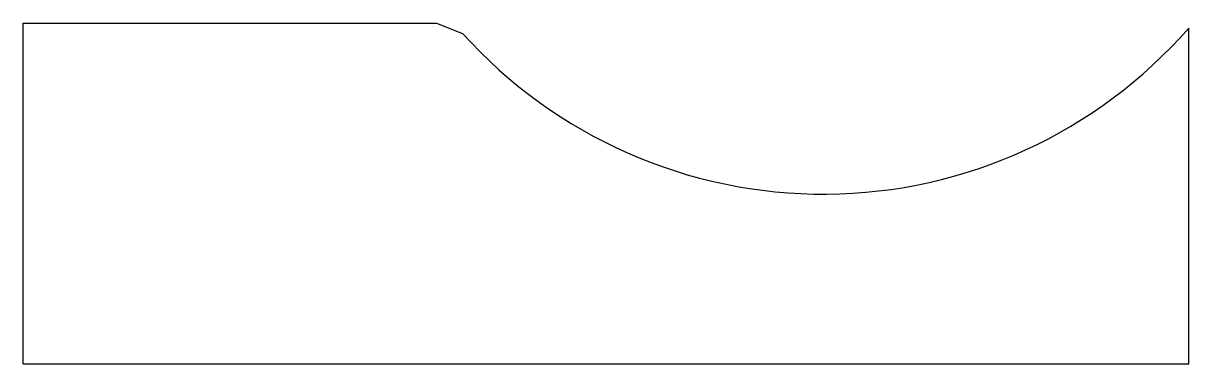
# Model space of a CAD drawing. Header units: millimetres. Extents: x 2924 to 403111, y 2598 to 261269.
# Drawn here: x 402218 to 403111, y 261008 to 261269 of the extents above; entities outside this region: 1.
import ezdxf

# ---------------------------------------------------------------- set-up
doc = ezdxf.new("R2010")
doc.units = ezdxf.units.MM

msp = doc.modelspace()

# ---------------------------------------------------------------- linework, layer by layer
for p, q in [((402217.88, 261008.34), (402217.88, 261269.34)), ((402217.88, 261269.34), (402534.51, 261269.34)), ((402534.51, 261269.34), (402554.52, 261261.57)), ((403110.88, 261008.34), (403110.88, 261265.68)), ((402217.88, 261008.34), (403110.88, 261008.34)), ((2923.82, 2598.09), (3816.82, 2598.09))]:
    msp.add_line(p, q)
msp.add_arc((402830.88, 261509.84), 371.5, 221.93517, 318.91201)

doc.saveas('drawing.dxf')
